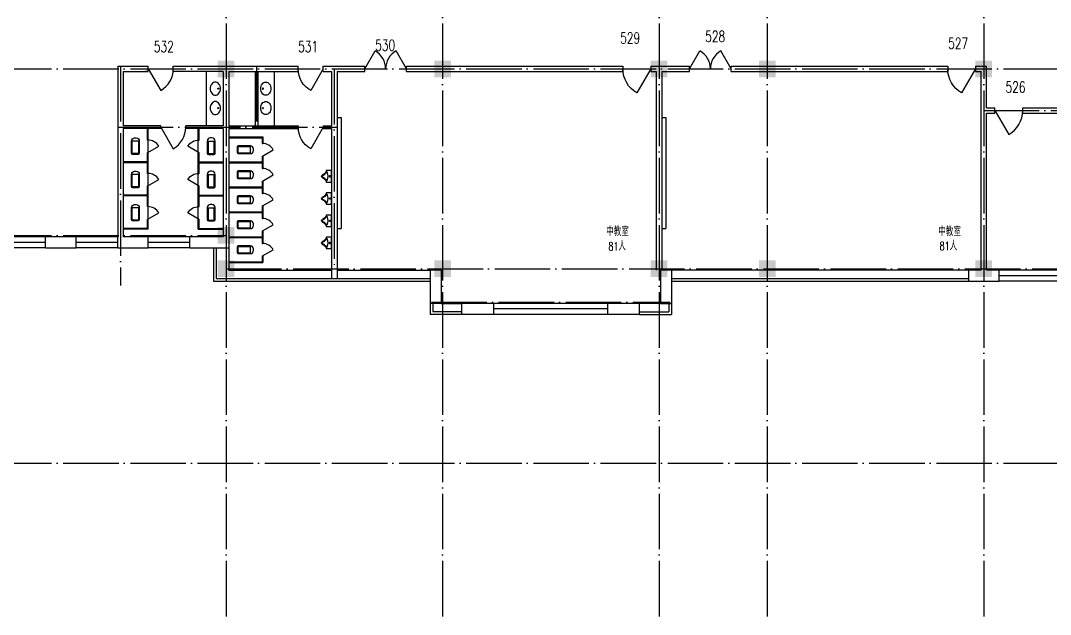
# Model space of a CAD drawing. Extents: x 165127 to 1058185, y 60808 to 144908.
# Drawn here: x 926536 to 963635, y 103603 to 124991 of the extents above; entities that cross this region are included whole.
import ezdxf
from ezdxf.enums import TextEntityAlignment as Align

# ---------------------------------------------------------------- set-up
doc = ezdxf.new("R2010")
doc.units = 0
doc.header["$LTSCALE"] = 1000
doc.linetypes.add('DOTE', pattern=[2.42, 2, -0.2, 0.02, -0.2])
doc.layers.get('0').update_dxf_attribs({"linetype": 'CONTINUOUS'})
for name, color, linetype in [('COLUMN', 7, 'CONTINUOUS'), ('DOTE', 1, 'DOTE'), ('LVTRY', 6, 'CONTINUOUS'), ('LVTRY_WINDOW', 7, 'CONTINUOUS'), ('PUB_TEXT', 7, 'CONTINUOUS'), ('WALL', 255, 'CONTINUOUS'), ('WINDOW', 2, 'CONTINUOUS'), ('WINDOW_TEXT', 7, 'CONTINUOUS'), ('面积注记', 7, 'CONTINUOUS')]:
    doc.layers.add(name, color=color, linetype=linetype)
doc.styles.add('_HZTXT', font='romans.shx', dxfattribs={"width": 0.7, "bigfont": 'z.shx'})
doc.styles.add('DIM_FONT', font='SIMPLEX.shx', dxfattribs={"width": 0.7})
doc.styles.add('SIMPLEX', font='SIMPLEX.SHX')

# ---------------------------------------------------------------- blocks, each defined once
blk = doc.blocks.new('_FZH')
blk.add_solid([(-0.5, -0.5), (0.5, -0.5), (-0.5, 0.5), (0.5, 0.5)])
blk = doc.blocks.new('_LV8')
for p, q in [((-205, 0), (205, 0)), ((-205, -191), (-205, 0)), ((205, 0), (205, -191))]:
    blk.add_line(p, q)
blk.add_circle((0, -60), 20)
for centre, radius, start, end in [((-243, -391), 203, 19.2639, 79.2894), ((-152, -175), 10, 114.1084, 248.1394), ((5, -526), 395, 66.6675, 114.1084), ((-243, -401), 233, 19.2639, 68.1394), ((0, -306), 54, 199.2639, 269.7777), ((0, -316), 24, 199.2639, 269.4998), ((0, -306), 54, 270.2223, 340.7361), ((0, -316), 24, 270.5002, 340.7361), ((243, -401), 233, 110.4941, 160.7361), ((243, -391), 203, 100.7106, 160.7361), ((158, -173), 10, 290.4941, 66.6675)]:
    blk.add_arc(centre, radius, start, end)
blk = doc.blocks.new('_LV4')
blk.add_lwpolyline([(0, -520, 0.078966), (92, -505, 0.088152), (166, -466, 0.105269), (218, -403, 0.121685), (235, -335, 0.121685), (218, -267, 0.105269), (166, -204, 0.088152), (92, -165, 0.078966), (0, -150, 0.078966), (-92, -165, 0.088152), (-166, -204, 0.105269), (-218, -267, 0.121685), (-235, -335, 0.121685), (-218, -403, 0.105269), (-166, -466, 0.088152), (-92, -505, 0.078966)], format="xyb", close=True)
blk.add_circle((0, -230), 20)
blk = doc.blocks.new('_DBLK')
blk.add_line((-0.5, 0), (0, -0.866))
blk.add_arc((-0.5, 0), 1, 300, 0)
at = {"layer": 'WINDOW_TEXT', "style": 'SIMPLEX', "flags": 9}
blk.add_attdef('A', text='', height=1, dxfattribs=at).set_placement((0, 1.5), align=Align.MIDDLE)
blk = doc.blocks.new('_LV6')
for p, q in [((-140, -340), (-140, -780)), ((-110, -340), (-110, -770)), ((100, -300), (-100, -300)), ((100, -330), (-100, -330)), ((110, -770), (110, -340)), ((140, -780), (140, -340)), ((140, -770), (-140, -770)), ((-30, -890), (30, -890))]:
    blk.add_line(p, q)
for centre, radius, start, end in [((-100, -340), 40, 90, 180), ((-100, -340), 10, 90, 180), ((100, -340), 40, 0, 90), ((100, -340), 10, 0, 90), ((-30, -780), 110, 180, 270), ((30, -780), 110, 270, 0)]:
    blk.add_arc(centre, radius, start, end)
blk = doc.blocks.new('_DBLK1')
for p, q in [((-0.5, 0), (-0.25, -0.433)), ((0.5, 0), (0.25, -0.433))]:
    blk.add_line(p, q)
for centre, start, end in [((-0.5, 0), 300, 0), ((0.5, 0), 180, 240)]:
    blk.add_arc(centre, 0.5, start, end)
at = {"layer": 'WINDOW_TEXT', "style": 'SIMPLEX', "flags": 9}
blk.add_attdef('A', text='', height=1, dxfattribs=at).set_placement((0, 1.5), align=Align.MIDDLE)
blk = doc.blocks.new('_WBLK')
for p, q in [((-0.5, 0.5), (0.5, 0.5)), ((-0.5, 0), (0.5, 0)), ((-0.5, -0.5), (0.5, -0.5))]:
    blk.add_line(p, q)
at = {"layer": 'WINDOW_TEXT', "style": 'SIMPLEX', "flags": 9}
blk.add_attdef('A', text='', height=1, dxfattribs=at).set_placement((0, 1.5), align=Align.MIDDLE)

msp = doc.modelspace()

# ---------------------------------------------------------------- linework, layer by layer
at = {"layer": 'DOTE'}
for p, q in [((933936.1, 139407.6), (933936.1, 71084.4)), ((941736.1, 139407.6), (941736.1, 71084.4)), ((949536.1, 139407.6), (949536.1, 71084.4)), ((953436.1, 139407.6), (953436.1, 71084.4)), ((961236.1, 139407.6), (961236.1, 71351.8)), ((906289.5, 123253.1), (973536.1, 123253.1)), ((930136.1, 123353.1), (930136.1, 115453.1)), ((935036.1, 123353.1), (935036.1, 121103.1)), ((937836.1, 123253.1), (937836.1, 116053.1)), ((961236.1, 121753.1), (985736.1, 121753.1)), ((930036.1, 121153.1), (937936.1, 121153.1)), ((906289.5, 117253.1), (933936.1, 117253.1)), ((933936.1, 116053.1), (973536.1, 116053.1)), ((941336.1, 114853.1), (949936.1, 114853.1)), ((906289.5, 109053.1), (1040932.7, 109053.1))]:
    msp.add_line(p, q, dxfattribs=at)
at = {"layer": 'LVTRY'}
for p, q in [((933236.1, 121203.1), (933236.1, 123153.1)), ((935686.1, 121203.1), (935686.1, 123153.1)), ((931106.1, 120689.3), (931106.1, 121103.1)), ((931136.1, 119873.1), (931136.1, 121103.1)), ((932936.1, 119873.1), (932936.1, 121103.1)), ((932966.1, 120689.3), (932966.1, 121103.1)), ((931136.1, 120689.3), (931106.1, 120689.3)), ((932936.1, 120689.3), (932966.1, 120689.3)), ((934036.1, 120803.1), (935266.1, 120803.1)), ((934036.1, 120773.1), (935236.1, 120773.1)), ((935236.1, 120773.1), (935236.1, 120563.1)), ((935266.1, 120803.1), (935266.1, 120563.1)), ((931106.1, 119873.1), (931106.1, 120239.3)), ((931136.1, 120239.3), (931106.1, 120239.3)), ((932936.1, 120239.3), (932966.1, 120239.3)), ((932966.1, 119873.1), (932966.1, 120239.3)), ((935236.1, 120563.1), (935266.1, 120563.1)), ((931136.1, 119903.1), (930236.1, 119903.1)), ((931106.1, 119873.1), (930236.1, 119873.1)), ((931106.1, 119489.3), (931106.1, 119873.1)), ((931136.1, 118673.1), (931136.1, 119903.1)), ((932936.1, 119903.1), (933836.1, 119903.1)), ((932936.1, 118673.1), (932936.1, 119903.1)), ((932966.1, 119873.1), (933836.1, 119873.1)), ((932966.1, 119489.3), (932966.1, 119873.1)), ((934036.1, 119903.1), (935236.1, 119903.1)), ((934036.1, 119873.1), (935236.1, 119873.1)), ((935236.1, 120113.1), (935266.1, 120113.1)), ((935236.1, 120113.1), (935236.1, 119903.1)), ((935236.1, 119873.1), (935236.1, 119663.1)), ((935266.1, 120113.1), (935266.1, 119663.1)), ((931136.1, 119489.3), (931106.1, 119489.3)), ((932936.1, 119489.3), (932966.1, 119489.3)), ((935236.1, 119663.1), (935266.1, 119663.1)), ((935236.1, 119213.1), (935266.1, 119213.1)), ((935236.1, 119213.1), (935236.1, 119003.1)), ((935266.1, 119213.1), (935266.1, 118763.1)), ((931106.1, 118673.1), (931106.1, 119039.3)), ((931136.1, 119039.3), (931106.1, 119039.3)), ((932936.1, 119039.3), (932966.1, 119039.3)), ((932966.1, 118673.1), (932966.1, 119039.3)), ((934036.1, 119003.1), (935236.1, 119003.1)), ((934036.1, 118973.1), (935236.1, 118973.1)), ((935236.1, 118973.1), (935236.1, 118763.1)), ((935236.1, 118763.1), (935266.1, 118763.1)), ((931136.1, 118703.1), (930236.1, 118703.1)), ((931106.1, 118673.1), (930236.1, 118673.1)), ((931106.1, 118289.3), (931106.1, 118673.1)), ((931136.1, 117473.1), (931136.1, 118703.1)), ((932936.1, 118703.1), (933836.1, 118703.1)), ((932936.1, 117473.1), (932936.1, 118703.1)), ((932966.1, 118673.1), (933836.1, 118673.1)), ((932966.1, 118289.3), (932966.1, 118673.1)), ((931136.1, 118289.3), (931106.1, 118289.3)), ((932936.1, 118289.3), (932966.1, 118289.3)), ((934036.1, 118103.1), (935236.1, 118103.1)), ((934036.1, 118073.1), (935236.1, 118073.1)), ((935236.1, 118313.1), (935266.1, 118313.1)), ((935236.1, 118313.1), (935236.1, 118103.1)), ((935236.1, 118073.1), (935236.1, 117863.1)), ((935266.1, 118313.1), (935266.1, 117863.1)), ((931106.1, 117503.1), (931106.1, 117839.3)), ((931136.1, 117839.3), (931106.1, 117839.3)), ((932936.1, 117839.3), (932966.1, 117839.3)), ((932966.1, 117503.1), (932966.1, 117839.3)), ((935236.1, 117863.1), (935266.1, 117863.1)), ((931106.1, 117503.1), (930236.1, 117503.1)), ((931136.1, 117473.1), (930236.1, 117473.1)), ((932936.1, 117473.1), (933836.1, 117473.1)), ((932966.1, 117503.1), (933836.1, 117503.1)), ((935236.1, 117413.1), (935266.1, 117413.1)), ((935236.1, 117413.1), (935236.1, 117203.1)), ((935266.1, 117413.1), (935266.1, 116963.1)), ((934036.1, 117203.1), (935236.1, 117203.1)), ((934036.1, 117173.1), (935236.1, 117173.1)), ((935236.1, 117173.1), (935236.1, 116963.1)), ((935236.1, 116963.1), (935266.1, 116963.1)), ((935236.1, 116513.1), (935266.1, 116513.1)), ((935236.1, 116513.1), (935236.1, 116303.1)), ((935266.1, 116513.1), (935266.1, 116273.1)), ((934036.1, 116303.1), (935236.1, 116303.1)), ((934036.1, 116273.1), (935266.1, 116273.1))]:
    msp.add_line(p, q, dxfattribs=at)
at = {"layer": 'WALL'}
for p, q in [((930036.1, 123353.1), (931135.6, 123353.1)), ((930036.1, 123353.1), (930036.1, 117203.1)), ((931035.6, 123353.1), (931135.6, 123353.1)), ((931135.6, 123153.1), (931135.6, 123353.1)), ((932035.6, 123153.1), (932035.6, 123353.1)), ((932035.6, 123353.1), (936536.1, 123353.1)), ((936536.1, 123153.1), (936536.1, 123353.1)), ((937436.1, 123353.1), (938936.1, 123353.1)), ((937436.1, 123153.1), (937436.1, 123353.1)), ((938936.1, 123153.1), (938936.1, 123353.1)), ((940436.1, 123353.1), (948236.1, 123353.1)), ((940436.1, 123153.1), (940436.1, 123353.1)), ((948236.1, 123353.1), (948236.1, 123153.1)), ((949236.1, 123353.1), (950636.1, 123353.1)), ((949236.1, 123353.1), (949236.1, 123153.1)), ((950636.1, 123153.1), (950636.1, 123353.1)), ((952136.1, 123353.1), (959936.1, 123353.1)), ((952136.1, 123153.1), (952136.1, 123353.1)), ((959936.1, 123353.1), (959936.1, 123153.1)), ((960936.1, 123353.1), (961336.1, 123353.1)), ((960936.1, 123353.1), (960936.1, 123153.1)), ((961336.1, 121853.1), (961336.1, 123353.1)), ((930236.1, 123153.1), (931135.6, 123153.1)), ((930236.1, 123153.1), (930236.1, 121203.1)), ((931135.6, 123153.1), (931035.6, 123153.1)), ((933836.1, 123153.1), (932035.6, 123153.1)), ((933836.1, 123153.1), (933836.1, 121203.1)), ((934036.1, 123153.1), (936536.1, 123153.1)), ((934036.1, 123153.1), (934036.1, 121203.1)), ((934986.1, 123153.1), (934986.1, 121203.1)), ((935086.1, 123153.1), (935086.1, 121203.1)), ((937436.1, 123153.1), (937736.1, 123153.1)), ((937736.1, 123153.1), (937736.1, 121203.1)), ((937936.1, 123153.1), (937936.1, 115703.1)), ((937936.1, 123153.1), (938936.1, 123153.1)), ((940436.1, 123153.1), (948236.1, 123153.1)), ((949236.1, 123153.1), (949436.1, 123153.1)), ((949436.1, 123153.1), (949436.1, 116003.1)), ((949636.1, 123153.1), (949636.1, 116003.1)), ((949636.1, 123153.1), (950636.1, 123153.1)), ((952136.1, 123153.1), (959936.1, 123153.1)), ((960936.1, 123153.1), (961136.1, 123153.1)), ((961136.1, 116003.1), (961136.1, 123153.1)), ((961336.1, 121853.1), (961636.1, 121853.1)), ((961636.1, 121653.1), (961636.1, 121853.1)), ((962636.1, 121853.1), (967636.1, 121853.1)), ((962636.1, 121653.1), (962636.1, 121853.1)), ((961336.1, 116003.1), (961336.1, 121653.1)), ((961336.1, 121653.1), (961636.1, 121653.1)), ((962636.1, 121653.1), (967636.1, 121653.1)), ((931586.1, 121203.1), (930236.1, 121203.1)), ((930236.1, 121103.1), (930236.1, 117203.1)), ((931586.1, 121103.1), (930236.1, 121103.1)), ((931586.1, 121103.1), (931586.1, 121203.1)), ((933836.1, 121203.1), (932486.1, 121203.1)), ((932486.1, 121103.1), (932486.1, 121203.1)), ((933836.1, 121103.1), (932486.1, 121103.1)), ((933836.1, 121103.1), (933836.1, 117203.1)), ((934036.1, 121203.1), (936536.1, 121203.1)), ((934036.1, 121103.1), (934036.1, 116803.1)), ((934036.1, 121103.1), (936536.1, 121103.1)), ((936536.1, 121203.1), (936536.1, 121103.1)), ((937436.1, 121203.1), (937736.1, 121203.1)), ((937436.1, 121203.1), (937436.1, 121103.1)), ((937436.1, 121103.1), (937736.1, 121103.1)), ((937736.1, 121103.1), (937736.1, 115703.1)), ((928536.1, 117203.1), (927436.1, 117203.1)), ((927436.1, 116803.1), (927436.1, 117203.1)), ((928536.1, 116803.1), (928536.1, 117203.1)), ((930036.1, 116803.1), (930036.1, 117203.1)), ((931136.1, 117203.1), (930236.1, 117203.1)), ((931136.1, 116803.1), (931136.1, 117203.1)), ((933836.1, 117203.1), (932636.1, 117203.1)), ((932636.1, 116803.1), (932636.1, 117203.1)), ((927436.1, 116803.1), (928536.1, 116803.1)), ((930036.1, 116803.1), (931136.1, 116803.1)), ((932636.1, 116803.1), (934036.1, 116803.1)), ((941685.9, 116003.1), (941285.9, 116003.1)), ((941285.9, 116003.1), (941285.9, 114803.1)), ((941685.9, 116003.1), (941685.9, 114803.1)), ((949585.9, 116003.1), (949585.9, 114803.1)), ((949985.9, 116003.1), (949585.9, 116003.1)), ((949985.9, 116003.1), (949985.9, 114803.1)), ((960685.9, 116003.1), (960685.9, 115603.1)), ((961136.1, 116003.1), (960685.9, 116003.1)), ((961786.1, 116003.1), (961336.1, 116003.1)), ((961786.1, 115603.1), (961786.1, 116003.1)), ((937736.1, 115703.1), (937936.1, 115703.1)), ((960685.9, 115603.1), (961786.1, 115603.1)), ((941685.9, 114803.1), (941285.9, 114803.1)), ((943585.9, 114803.1), (942435.9, 114803.1)), ((942435.9, 114403.1), (942435.9, 114803.1)), ((943585.9, 114403.1), (943585.9, 114803.1)), ((948835.9, 114803.1), (947685.9, 114803.1)), ((947685.9, 114403.1), (947685.9, 114803.1)), ((948835.9, 114403.1), (948835.9, 114803.1)), ((949585.9, 114803.1), (949985.9, 114803.1)), ((943585.9, 114403.1), (942435.9, 114403.1)), ((948835.9, 114403.1), (947685.9, 114403.1))]:
    msp.add_line(p, q, dxfattribs=at)
at = {"layer": 'WINDOW'}
for p, q in [((937936.1, 121503.1), (938086.1, 121503.1)), ((938086.1, 121503.1), (938086.1, 117503.1)), ((949636.1, 121503.1), (949786.1, 121503.1)), ((949786.1, 121503.1), (949786.1, 117503.1)), ((937936.1, 117503.1), (938086.1, 117503.1)), ((949636.1, 117503.1), (949786.1, 117503.1)), ((933486.1, 116803.1), (933486.1, 115603.1)), ((933586.1, 116803.1), (933586.1, 115703.1)), ((934036.1, 116803.1), (934036.1, 116003.1)), ((934036.1, 116003.1), (937736.1, 116003.1)), ((937936.1, 116003.1), (941285.9, 116003.1)), ((960685.9, 116003.1), (949985.9, 116003.1)), ((933486.1, 115603.1), (941285.9, 115603.1)), ((933586.1, 115703.1), (941285.9, 115703.1)), ((949985.9, 115703.1), (960685.9, 115703.1)), ((949985.9, 115603.1), (960685.9, 115603.1)), ((941285.9, 114803.1), (941285.9, 114403.1)), ((941385.9, 114803.1), (941385.9, 114503.1)), ((941685.9, 114803.1), (942435.9, 114803.1)), ((949585.9, 114803.1), (948835.9, 114803.1)), ((949885.9, 114803.1), (949885.9, 114503.1)), ((949985.9, 114803.1), (949985.9, 114403.1)), ((942435.9, 114403.1), (941285.9, 114403.1)), ((942435.9, 114503.1), (941385.9, 114503.1)), ((948835.9, 114503.1), (949885.9, 114503.1)), ((948835.9, 114403.1), (949985.9, 114403.1))]:
    msp.add_line(p, q, dxfattribs=at)

# ---------------------------------------------------------------- block references
at = {"layer": 'COLUMN', "xscale": 600, "yscale": 600, "zscale": 600}
for p in [(933936.1, 123253.1), (941736.1, 123253.1), (949536.1, 123253.1), (953436.1, 123253.1), (961236.1, 123253.1), (933936.1, 117253.1), (933936.1, 116053.1), (941736.1, 116053.1), (949536.1, 116053.1), (953436.1, 116053.1), (961236.1, 116053.1)]:
    msp.add_blockref('_FZH', p, dxfattribs=at)
at = {"layer": 'LVTRY'}
for name, p, rotation in [('_LV4', (933887.1, 122540.4), 270), ('_LV4', (933887.1, 121840.4), 270), ('_LV6', (933401.1, 119873.1), 180), ('_LV6', (934036.1, 120338.1), 90), ('_LV6', (933401.1, 118673.1), 180), ('_LV6', (934036.1, 119438.1), 90), ('_LV6', (933401.1, 117473.1), 180), ('_LV6', (934036.1, 118538.1), 90), ('_LV6', (934036.1, 117638.1), 90), ('_LV6', (934036.1, 116738.1), 90)]:
    msp.add_blockref(name, p, dxfattribs=dict(at, rotation=rotation))
at = {"layer": 'LVTRY', "xscale": -1}
for name, p, rotation in [('_LV4', (935035.2, 122540.4), 90), ('_LV4', (935035.2, 121840.4), 90), ('_LV6', (930671.1, 119873.1), 180), ('_LV6', (930671.1, 118673.1), 180), ('_LV8', (937736.1, 119381.6), 270), ('_LV8', (937736.1, 118581.6), 270), ('_LV6', (930671.1, 117473.1), 180), ('_LV8', (937736.1, 117781.6), 270), ('_LV8', (937736.1, 116981.6), 270)]:
    msp.add_blockref(name, p, dxfattribs=dict(at, rotation=rotation))
at = {"layer": 'LVTRY_WINDOW', "zscale": 450}
for p, xscale, yscale, rotation in [((931121.1, 120464.3), -450, -450, 270), ((932951.1, 120464.3), 450, -450, 90), ((935251.1, 120338.1), 450, 450, 90), ((931121.1, 119264.3), -450, -450, 270), ((932951.1, 119264.3), 450, -450, 90), ((935251.1, 119438.1), 450, 450, 90), ((935251.1, 118538.1), 450, 450, 90), ((931121.1, 118064.3), -450, -450, 270), ((932951.1, 118064.3), 450, -450, 90), ((935251.1, 117638.1), 450, 450, 90), ((935251.1, 116738.1), 450, 450, 90)]:
    msp.add_blockref('_DBLK', p, dxfattribs=dict(at, xscale=xscale, yscale=yscale, rotation=rotation))
at = {"layer": 'WINDOW', "rotation": 180}
for name, p, xscale, yscale, zscale in [('_DBLK1', (939686.1, 123253.1), 1500, 1500, 1500), ('_DBLK1', (951386.1, 123253.1), 1500, 1500, 1500), ('_WBLK', (926686.1, 117003.1), 1500, 400.0000000004656, 1500), ('_WBLK', (929286.1, 117003.1), 1500, 400.0000000004365, 1500), ('_WBLK', (931886.1, 117003.1), 1500, 400.0000000004365, 1500), ('_WBLK', (965136.1, 115803.1), 6700, 399.9999999999708, 6700), ('_WBLK', (945635.9, 114603.1), 4100, 400.0000000000292, 4100)]:
    msp.add_blockref(name, p, dxfattribs=dict(at, xscale=xscale, yscale=yscale, zscale=zscale))
at = {"layer": 'WINDOW'}
for p, xscale, yscale, zscale in [((931585.6, 123253.1), 900, 900, 900), ((936986.1, 123253.1), -900, 900, 900), ((948736.1, 123253.1), -1000, 1000, 1000), ((960436.1, 123253.1), -1000, 1000, 1000), ((962136.1, 121753.1), 1000, 1000, 1000), ((932036.1, 121153.1), 900, 900, 900), ((936986.1, 121153.1), -900, 900, 900)]:
    msp.add_blockref('_DBLK', p, dxfattribs=dict(at, xscale=xscale, yscale=yscale, zscale=zscale))

# ---------------------------------------------------------------- texts
at = {"layer": 'PUB_TEXT', "style": '_HZTXT', "width": 0.7}
for s, p in [('中教室', (947631.8, 117234.1)), ('中教室', (959594.8, 117234.1)), ('81人', (947711.2, 116710.7)), ('81人', (959644.2, 116721.6))]:
    msp.add_text(s, height=300, dxfattribs=at).set_placement(p)
at = {"layer": '面积注记', "char_height": 400, "width": 978.881, "attachment_point": 1, "style": 'DIM_FONT'}
for s, insert in [('530', (939311.1, 124302.6)), ('529', (948131.2, 124564.7)), ('528', (951195.1, 124621.3)), ('527', (959957.5, 124373.2)), ('532', (931333, 124255.2)), ('531', (936536.1, 124255.2)), ('526', (962013.5, 122795))]:
    msp.add_mtext(s, dxfattribs=dict(at, insert=insert))

doc.saveas('drawing.dxf')
